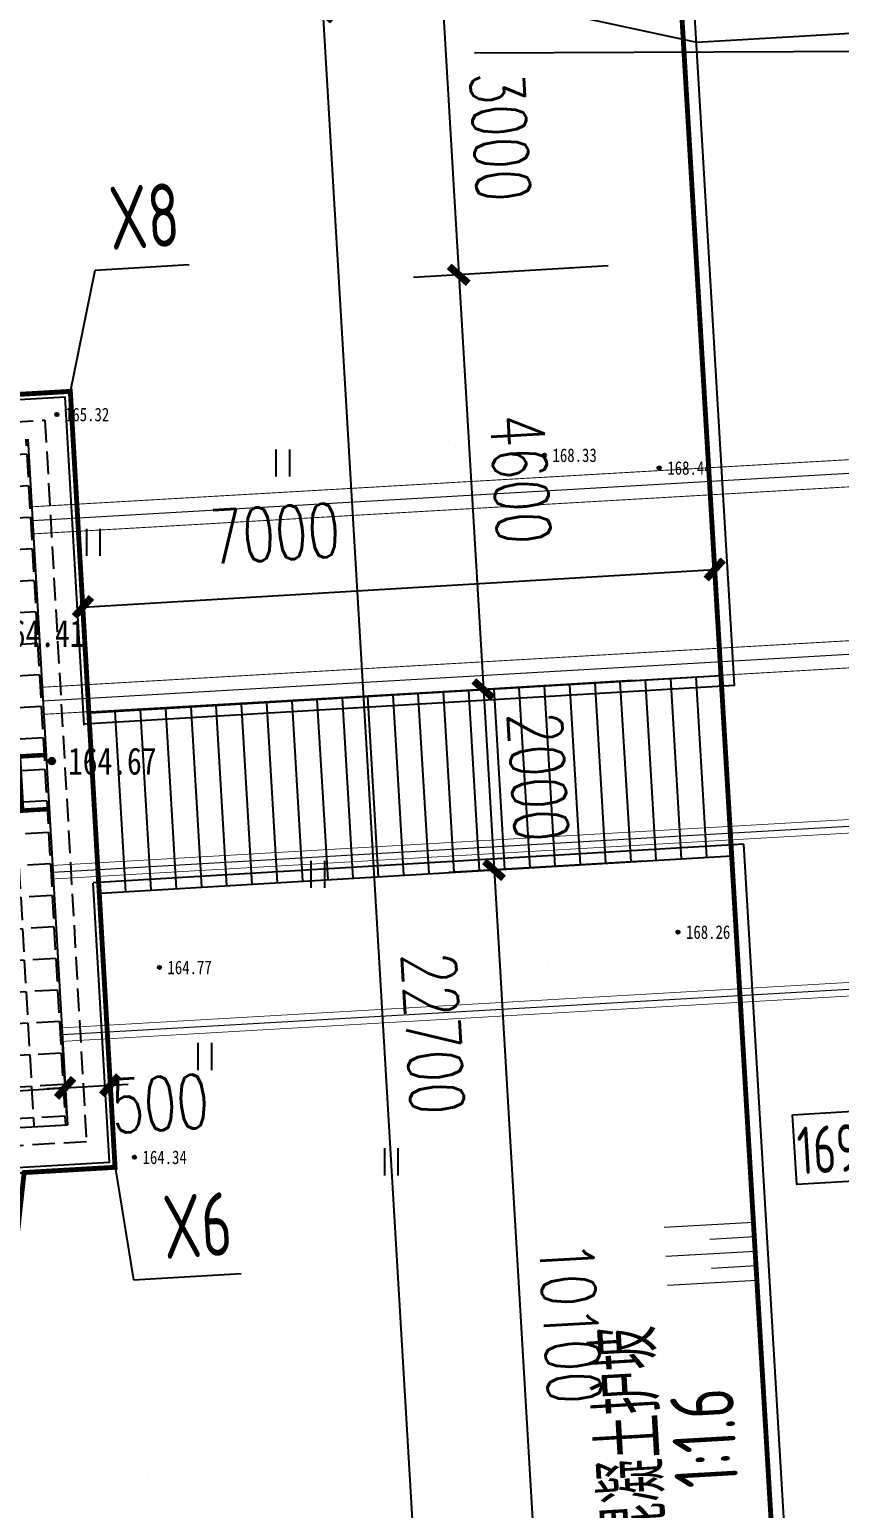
# Model space of a CAD drawing. Header units: millimetres. Extents: x -725 to 2274960, y -506 to 2980382.
# Drawn here: x 574339.41 to 574348.37, y 2880465.48 to 2880481.85 of the extents above; entities that cross this region are included whole.
import ezdxf
from ezdxf.enums import TextEntityAlignment as Align

# ---------------------------------------------------------------- set-up
doc = ezdxf.new("R2010")
doc.units = ezdxf.units.MM
doc.header["$LTSCALE"] = 1000
for name, pattern in [('ACAD_ISO04W100', [30.5, 24, -3, 0.5, -3]), ('DASH', [0.35, 0.25, -0.1]), ('X0', [4, 3, -1])]:
    doc.linetypes.add(name, pattern=pattern)
for name, color, linetype in [('DIM_LEAD', 3, 'Continuous'), ('DLSS', 8, 'Continuous'), ('DMTZ', 8, 'Continuous'), ('GCD', 8, 'Continuous'), ('STAIR', 2, 'Continuous'), ('SXSS', 5, 'Continuous'), ('TWT_DIM', 3, 'Continuous'), ('YHG_文字', 7, 'Continuous'), ('YHG_粗线', 6, 'Continuous'), ('YHJ_剖面_梁板', 4, 'Continuous'), ('ZBTZ', 8, 'Continuous'), ('轮廓线', 2, 'Continuous')]:
    doc.layers.add(name, color=color, linetype=linetype)
for name, color, linetype, lineweight in [('中轴', 20, 'ACAD_ISO04W100', 9), ('文字', 4, 'Continuous', 0), ('管', 1, 'Continuous', 30)]:
    doc.layers.add(name, color=color, linetype=linetype, lineweight=lineweight)
doc.styles.add('_TCH_DIM_T3', font='SIMPLEX', dxfattribs={"width": 0.705882, "bigfont": 'GBCBIG'})
doc.styles.add('TSSD_Rein', font='tssdeng.shx', dxfattribs={"width": 0.7, "bigfont": 'hztxt.shx'})
doc.linetypes.add('10411', pattern='A,2,[150,AAA.SHX,S=0.5,R=0,X=0,Y=0.5],2,[151,AAA.SHX,S=1,R=0,X=0,Y=3],1e-11', length=4)
doc.linetypes.add('1161', pattern='A,0,[149,AAA.SHX,S=0.15,R=0,X=0,Y=0],-1.6', length=1.6)
doc.dimstyles.new('_TWT_ARCH_M_M&&0', dxfattribs={"dimtxt": 0.595, "dimasz": 0.2, "dimexe": 0.5, "dimexo": 0.6, "dimgap": 0.2525, "dimtad": 1, "dimdec": 0, "dimlfac": 1000, "dimzin": 0, "dimdsep": 46, "dimtxsty": '_TCH_DIM_T3', "dimblk": 'ARCHTICK', "dimcen": 0.09, "dimclrt": 7, "dimazin": 2, "dimtfac": 1, "dimtdec": 0, "dimtix": 1, "dimtmove": 2, "dimatfit": 3, "dimfxl": 75, "dimtolj": 1, "dimtzin": 0, "dimarcsym": 0})

# ---------------------------------------------------------------- blocks, each defined once
blk = doc.blocks.new('gc121')
for p, q in [((-0.5, 0), (-0.5, 2)), ((0.5, 0), (0.5, 2))]:
    blk.add_line(p, q)
blk = doc.blocks.new('gc200')
h = blk.add_hatch(color=256)
edge = h.paths.add_edge_path()
edge.add_arc((0, 0), 0.25, 0, 360)
blk.add_circle((0, 0), 0.25)
blk = doc.blocks.new('hwgasgsftagsf')
h = blk.add_hatch()
h.set_pattern_fill('ANGLE', color=8, scale=100, angle=-90)
h.set_pattern_definition([(270, (2034930.5, 3043420.65), (349.25, -6e-14), [254, -95.25]), (360, (2034930.5, 3043420.65), (9e-14, 349.25), [254, -95.25])])
edge = h.paths.add_edge_path()
edge.add_line((1941331, 2787285), (1941331, 2785654))
edge.add_line((1941331, 2785654), (1948931, 2785654))
edge.add_line((1948931, 2785654), (1948931, 2787585))
edge.add_line((1948931, 2787585), (1941331, 2787585))
at = {"layer": 'YHG_粗线'}
for points in [[(1944526, 2788025), (1940891, 2788025), (1940891, 2785345)], [(1949371, 2785345), (1949371, 2788025), (1946276, 2788025)]]:
    blk.add_lwpolyline(points, dxfattribs=at)
at = {"layer": 'YHJ_剖面_梁板', "color": 14, "const_width": 50}
blk.add_lwpolyline([(1944831, 2787585), (1944831, 2787285), (1945431, 2787285), (1945431, 2787585)], dxfattribs=at)
at = {"layer": '中轴', "color": 8, "ltscale": 10}
for p, q in [((1942231, 2787585), (1942231, 2798085)), ((1944231, 2787585), (1944231, 2798085)), ((1946131, 2787585), (1946131, 2798085)), ((1947931, 2787585), (1947931, 2798085))]:
    blk.add_line(p, q, dxfattribs=at)
at = {"layer": '管', "color": 8}
for points, const_width in [([(1942081, 2787585), (1942081, 2798085)], 10), ([(1942381, 2787585), (1942381, 2798085)], 10), ([(1944081, 2787585), (1944081, 2798085)], 10), ([(1944381, 2787585), (1944381, 2798085)], 10), ([(1946056, 2787585), (1946056, 2798085)], 7.5), ([(1946206, 2787585), (1946206, 2798085)], 7.5), ([(1947856, 2787585), (1947856, 2798085)], 7.5), ([(1948006, 2787585), (1948006, 2798085)], 7.5)]:
    blk.add_lwpolyline(points, dxfattribs=dict(at, const_width=const_width))
at = {"layer": '轮廓线'}
for p, q in [((1940831, 2788085), (1949431, 2788085)), ((1940831, 2785285), (1940831, 2788085)), ((1949431, 2785285), (1949431, 2788085)), ((1941331, 2787585), (1948931, 2787585)), ((1948931, 2785285), (1948931, 2787585))]:
    blk.add_line(p, q, dxfattribs=at)
at = {"layer": '轮廓线', "flags": 128}
for points in [[(1940831, 2785285), (1940831, 2788085)], [(1949431, 2785285), (1949431, 2788085)]]:
    blk.add_lwpolyline(points, dxfattribs=at)
at = {"layer": '轮廓线', "linetype": 'DASH'}
blk.add_lwpolyline([(1941131, 2785654), (1941131, 2787785), (1949131, 2787785), (1949131, 2785654)], close=True, dxfattribs=at)
blk = doc.blocks.new('GFSDAFSAFSDAGDS')
at = {"layer": '文字'}
for p, q in [((2454556, 2893653), (2455545, 2893653)), ((2455050, 2893493), (2455545, 2893493)), ((2454556, 2893332), (2455545, 2893332)), ((2455050, 2893172), (2455545, 2893172)), ((2454556, 2893012), (2455545, 2893012))]:
    blk.add_line(p, q, dxfattribs=at)
blk = doc.blocks.new('GAFASFASGASAFCCCXV')
at = {"layer": 'STAIR'}
for p, q in [((2070194, 2688245), (2070194, 2695245)), ((2070194, 2695245), (2072194, 2695245)), ((2072194, 2688245), (2072194, 2695245)), ((2070194, 2694965), (2072194, 2694965)), ((2070194, 2694685), (2072194, 2694685)), ((2070194, 2694405), (2072194, 2694405)), ((2070194, 2694125), (2072194, 2694125)), ((2070194, 2693845), (2072194, 2693845)), ((2070194, 2693565), (2072194, 2693565)), ((2070194, 2693285), (2072194, 2693285)), ((2070194, 2693005), (2072194, 2693005)), ((2070194, 2692725), (2072194, 2692725)), ((2070194, 2692445), (2072194, 2692445)), ((2070194, 2692165), (2072194, 2692165)), ((2070194, 2691885), (2072194, 2691885)), ((2070194, 2691605), (2072194, 2691605)), ((2070194, 2691325), (2072194, 2691325)), ((2070194, 2691045), (2072194, 2691045)), ((2070194, 2690765), (2072194, 2690765)), ((2070194, 2690485), (2072194, 2690485)), ((2070194, 2690205), (2072194, 2690205)), ((2070194, 2689925), (2072194, 2689925)), ((2070194, 2689645), (2072194, 2689645)), ((2070194, 2689365), (2072194, 2689365)), ((2070194, 2689085), (2072194, 2689085)), ((2070194, 2688805), (2072194, 2688805)), ((2070194, 2688525), (2072194, 2688525)), ((2070194, 2688245), (2072194, 2688245))]:
    blk.add_line(p, q, dxfattribs=at)
blk = doc.blocks.new('_ArchTick')
at = {"color": 0, "linetype": 'ByBlock', "const_width": 0.4}
blk.add_lwpolyline([(-0.5, -0.5), (0.5, 0.5)], dxfattribs=at)
blk = doc.blocks.new('*D208')
at = {"layer": 'Defpoints', "color": 0, "linetype": 'Continuous', "transparency": 16777216}
for p in [(574339.799, 2880470.135), (574339.853, 2880469.226), (574337.857, 2880469.108)]:
    blk.add_point(p, dxfattribs=at)
at = {"layer": 'TWT_DIM', "color": 0, "linetype": 'Continuous', "lineweight": -2, "transparency": 16777216}
for p, q in [((574339.818, 2880469.825), (574339.77, 2880470.634)), ((574337.821, 2880469.707), (574337.773, 2880470.515)), ((574337.803, 2880470.016), (574339.799, 2880470.135))]:
    blk.add_line(p, q, dxfattribs=at)
at = {"layer": 'TWT_DIM', "color": 0, "linetype": 'Continuous', "lineweight": -2, "transparency": 16777216, "xscale": 0.2, "yscale": 0.2, "zscale": 0.2}
for p, rotation in [((574339.799, 2880470.135), 3.395775418135237), ((574337.803, 2880470.016), 183.3957754181352)]:
    blk.add_blockref('_ArchTick', p, dxfattribs=dict(at, rotation=rotation))
at = {"layer": 'TWT_DIM', "color": 7, "linetype": 'Continuous', "transparency": 16777216, "insert": (574337.289, 2880470.537), "char_height": 0.595, "attachment_point": 5, "rotation": 3.3958, "style": '_TCH_DIM_T3'}
blk.add_mtext('\\A1;2000', dxfattribs=at)
blk = doc.blocks.new('*D209')
at = {"layer": 'Defpoints', "color": 0, "linetype": 'Continuous', "transparency": 16777216}
for p in [(574340.299, 2880470.164), (574339.853, 2880469.226), (574340.353, 2880469.256)]:
    blk.add_point(p, dxfattribs=at)
at = {"layer": 'TWT_DIM', "color": 0, "linetype": 'Continuous', "lineweight": -2, "transparency": 16777216}
for p, q in [((574339.818, 2880469.825), (574339.77, 2880470.634)), ((574340.317, 2880469.855), (574340.269, 2880470.663)), ((574339.799, 2880470.135), (574339.6, 2880470.123)), ((574339.799, 2880470.135), (574340.299, 2880470.164)), ((574340.299, 2880470.164), (574340.498, 2880470.176))]:
    blk.add_line(p, q, dxfattribs=at)
at = {"layer": 'TWT_DIM', "color": 0, "linetype": 'Continuous', "lineweight": -2, "transparency": 16777216, "xscale": 0.2, "yscale": 0.2, "zscale": 0.2}
for p, rotation in [((574339.799, 2880470.135), 3.39577538977081), ((574340.299, 2880470.164), 183.3957753897708)]:
    blk.add_blockref('_ArchTick', p, dxfattribs=dict(at, rotation=rotation))
at = {"layer": 'TWT_DIM', "color": 7, "linetype": 'Continuous', "transparency": 16777216, "insert": (574340.851, 2880469.962), "char_height": 0.595, "attachment_point": 5, "rotation": 3.3958, "style": '_TCH_DIM_T3'}
blk.add_mtext('\\A1;500', dxfattribs=at)
blk = doc.blocks.new('*D210')
at = {"layer": 'Defpoints', "color": 0, "linetype": 'Continuous', "transparency": 16777216}
for p in [(574346.232, 2880482.257), (574346.41, 2880479.266), (574344.156, 2880479.132)]:
    blk.add_point(p, dxfattribs=at)
at = {"layer": 'TWT_DIM', "color": 0, "linetype": 'Continuous', "lineweight": -2, "transparency": 16777216}
for p, q in [((574345.633, 2880482.222), (574343.48, 2880482.094)), ((574343.979, 2880482.124), (574344.156, 2880479.132)), ((574345.811, 2880479.23), (574343.657, 2880479.102))]:
    blk.add_line(p, q, dxfattribs=at)
at = {"layer": 'TWT_DIM', "color": 0, "linetype": 'Continuous', "lineweight": -2, "transparency": 16777216, "xscale": 0.2, "yscale": 0.2, "zscale": 0.2}
for p, rotation in [((574343.979, 2880482.124), 93.39577539838973), ((574344.156, 2880479.132), 273.3957753983898)]:
    blk.add_blockref('_ArchTick', p, dxfattribs=dict(at, rotation=rotation))
at = {"layer": 'TWT_DIM', "color": 7, "linetype": 'Continuous', "lineweight": -2, "transparency": 16777216, "insert": (574344.617, 2880480.66), "char_height": 0.595, "attachment_point": 5, "rotation": 273.3958, "style": '_TCH_DIM_T3'}
blk.add_mtext('\\A1;3000', dxfattribs=at)
blk = doc.blocks.new('*D211')
at = {"layer": 'Defpoints', "color": 0, "linetype": 'Continuous', "transparency": 16777216}
for p in [(574346.41, 2880479.266), (574344.429, 2880474.544), (574346.682, 2880474.677)]:
    blk.add_point(p, dxfattribs=at)
at = {"layer": 'TWT_DIM', "color": 0, "linetype": 'Continuous', "lineweight": -2, "transparency": 16777216}
for p, q in [((574345.811, 2880479.23), (574343.657, 2880479.102)), ((574344.156, 2880479.132), (574344.429, 2880474.544)), ((574346.083, 2880474.642), (574343.93, 2880474.514))]:
    blk.add_line(p, q, dxfattribs=at)
at = {"layer": 'TWT_DIM', "color": 0, "linetype": 'Continuous', "lineweight": -2, "transparency": 16777216, "xscale": 0.2, "yscale": 0.2, "zscale": 0.2}
for p, rotation in [((574344.156, 2880479.132), 93.39577539964459), ((574344.429, 2880474.544), 273.3957753996445)]:
    blk.add_blockref('_ArchTick', p, dxfattribs=dict(at, rotation=rotation))
at = {"layer": 'TWT_DIM', "color": 7, "linetype": 'Continuous', "lineweight": -2, "transparency": 16777216, "insert": (574344.842, 2880476.87), "char_height": 0.595, "attachment_point": 5, "rotation": 273.3958, "style": '_TCH_DIM_T3'}
blk.add_mtext('\\A1;4600', dxfattribs=at)
blk = doc.blocks.new('*D212')
at = {"layer": 'Defpoints', "color": 0, "linetype": 'Continuous', "transparency": 16777216}
for p in [(574346.682, 2880474.677), (574346.8, 2880472.681), (574344.547, 2880472.547)]:
    blk.add_point(p, dxfattribs=at)
at = {"layer": 'TWT_DIM', "color": 0, "linetype": 'Continuous', "lineweight": -2, "transparency": 16777216}
for p, q in [((574346.083, 2880474.642), (574343.93, 2880474.514)), ((574344.429, 2880474.544), (574344.547, 2880472.547)), ((574346.202, 2880472.645), (574344.048, 2880472.518))]:
    blk.add_line(p, q, dxfattribs=at)
at = {"layer": 'TWT_DIM', "color": 0, "linetype": 'Continuous', "lineweight": -2, "transparency": 16777216, "xscale": 0.2, "yscale": 0.2, "zscale": 0.2}
for p, rotation in [((574344.429, 2880474.544), 93.39577539824572), ((574344.547, 2880472.547), 273.3957753982457)]:
    blk.add_blockref('_ArchTick', p, dxfattribs=dict(at, rotation=rotation))
at = {"layer": 'TWT_DIM', "color": 7, "linetype": 'Continuous', "lineweight": -2, "transparency": 16777216, "insert": (574345.037, 2880473.578), "char_height": 0.595, "attachment_point": 5, "rotation": 273.3958, "style": '_TCH_DIM_T3'}
blk.add_mtext('\\A1;2000', dxfattribs=at)
blk = doc.blocks.new('*D213')
at = {"layer": 'Defpoints', "color": 0, "linetype": 'Continuous', "transparency": 16777216}
for p in [(574346.8, 2880472.681), (574347.399, 2880462.595), (574345.146, 2880462.461)]:
    blk.add_point(p, dxfattribs=at)
at = {"layer": 'TWT_DIM', "color": 0, "linetype": 'Continuous', "lineweight": -2, "transparency": 16777216}
for p, q in [((574346.202, 2880472.645), (574344.048, 2880472.518)), ((574344.547, 2880472.547), (574345.146, 2880462.461)), ((574346.8, 2880462.559), (574344.646, 2880462.432))]:
    blk.add_line(p, q, dxfattribs=at)
at = {"layer": 'TWT_DIM', "color": 0, "linetype": 'Continuous', "lineweight": -2, "transparency": 16777216, "xscale": 0.2, "yscale": 0.2, "zscale": 0.2}
for p, rotation in [((574344.547, 2880472.547), 93.39577539879951), ((574345.146, 2880462.461), 273.3957753987995)]:
    blk.add_blockref('_ArchTick', p, dxfattribs=dict(at, rotation=rotation))
at = {"layer": 'TWT_DIM', "color": 7, "linetype": 'Continuous', "lineweight": -2, "transparency": 16777216, "insert": (574345.395, 2880467.537), "char_height": 0.595, "attachment_point": 5, "rotation": 273.3958, "style": '_TCH_DIM_T3'}
blk.add_mtext('\\A1;10100', dxfattribs=at)
blk = doc.blocks.new('*D215')
at = {"layer": 'Defpoints', "color": 0, "linetype": 'Continuous', "transparency": 16777216}
for p in [(574346.99, 2880475.871), (574347.041, 2880475.015), (574340.048, 2880474.6)]:
    blk.add_point(p, dxfattribs=at)
at = {"layer": 'TWT_DIM', "color": 0, "linetype": 'Continuous', "lineweight": -2, "transparency": 16777216}
for p, q in [((574347.005, 2880475.614), (574346.96, 2880476.371)), ((574340.013, 2880475.199), (574339.968, 2880475.956)), ((574339.997, 2880475.456), (574346.99, 2880475.871))]:
    blk.add_line(p, q, dxfattribs=at)
at = {"layer": 'TWT_DIM', "color": 0, "linetype": 'Continuous', "lineweight": -2, "transparency": 16777216, "xscale": 0.2, "yscale": 0.2, "zscale": 0.2}
for p, rotation in [((574346.99, 2880475.871), 3.395775397269247), ((574339.997, 2880475.456), 183.3957753972692)]:
    blk.add_blockref('_ArchTick', p, dxfattribs=dict(at, rotation=rotation))
at = {"layer": 'TWT_DIM', "color": 7, "linetype": 'Continuous', "lineweight": -2, "transparency": 16777216, "insert": (574342.122, 2880476.271), "char_height": 0.595, "attachment_point": 5, "rotation": 3.3958, "style": '_TCH_DIM_T3'}
blk.add_mtext('\\A1;7000', dxfattribs=at)
blk = doc.blocks.new('*D309')
at = {"layer": 'Defpoints', "color": 0, "linetype": 'Continuous', "transparency": 16777216}
for p in [(574346.531, 2880482.265), (574347.876, 2880459.605), (574343.997, 2880459.375)]:
    blk.add_point(p, dxfattribs=at)
at = {"layer": 'TWT_DIM', "color": 0, "linetype": 'Continuous', "lineweight": -2, "transparency": 16777216}
for p, q in [((574345.932, 2880482.23), (574342.154, 2880482.006)), ((574342.653, 2880482.035), (574343.997, 2880459.375)), ((574347.277, 2880459.57), (574343.498, 2880459.345))]:
    blk.add_line(p, q, dxfattribs=at)
at = {"layer": 'TWT_DIM', "color": 0, "linetype": 'Continuous', "lineweight": -2, "transparency": 16777216, "xscale": 0.2, "yscale": 0.2, "zscale": 0.2}
for p, rotation in [((574342.653, 2880482.035), 93.39577539836696), ((574343.997, 2880459.375), 273.395775398367)]:
    blk.add_blockref('_ArchTick', p, dxfattribs=dict(at, rotation=rotation))
at = {"layer": 'TWT_DIM', "color": 7, "linetype": 'Continuous', "transparency": 16777216, "insert": (574343.874, 2880470.738), "char_height": 0.595, "attachment_point": 5, "rotation": 273.3958, "style": '_TCH_DIM_T3'}
blk.add_mtext('\\A1;22700', dxfattribs=at)

msp = doc.modelspace()

# ---------------------------------------------------------------- linework, layer by layer
at = {"layer": 'DIM_LEAD'}
for p, q in [((574339.8576, 2880477.8419), (574340.1333, 2880479.1849)), ((574340.1333, 2880479.1849), (574341.1714, 2880479.2466)), ((574340.3526, 2880469.2561), (574340.5575, 2880468.0112)), ((574340.5575, 2880468.0112), (574341.7477, 2880468.0819))]:
    msp.add_line(p, q, dxfattribs=at)
at = {"layer": 'DLSS', "color": 4, "linetype": 'Continuous', "const_width": 0.054, "flags": 128}
for points in [[(574348.0251, 2880458.4217), (574340.6064, 2880458.412), (574338.8261, 2880464.4603), (574339.346, 2880469.1981), (574340.3526, 2880469.2561), (574339.8576, 2880477.8419), (574338.8525, 2880477.7836), (574337.7887, 2880482.4307), (574346.6099, 2880482.27), (574348.0251, 2880458.4217)], [(574365.5563, 2880459.4698), (574348.0251, 2880458.4217), (574346.6099, 2880482.27)]]:
    msp.add_lwpolyline(points, dxfattribs=at)
at = {"layer": 'DMTZ', "linetype": '10411', "elevation": 162.8761, "flags": 128}
msp.add_lwpolyline([(574347.7546, 2880400.2238, 0.00000216, 0.00000216, 0), (574346.1565, 2880406.5354, 0.00000216, 0.00000216, 0), (574345.3354, 2880414.0164, 0.00000216, 0.00000216, 0), (574345.2387, 2880419.7073, 0.00000216, 0.00000216, 0), (574346.8341, 2880425.1116, 0.00000216, 0.00000216, 0), (574345.6148, 2880433.1869, 0.00000216, 0.00000216, 0), (574345.8061, 2880442.2375, 0.00000216, 0.00000216, 0), (574345.1303, 2880452.059, 0.00000216, 0.00000216, 0), (574345.8738, 2880468.7908, 0.00000216, 0.00000216, 0), (574344.1514, 2880475.2529, 0.00000216, 0.00000216, 0), (574343.7949, 2880481.9617, 0.00000216, 0.00000216, 0), (574340.127, 2880491.2021, 0.00000216, 0.00000216, 0), (574336.0798, 2880503.7667, 0.00000216, 0.00000216, 0)], format="xyseb", dxfattribs=at)
at = {"layer": 'SXSS', "color": 5, "linetype": 'X0', "ltscale": 2, "elevation": 157.6342, "flags": 128}
msp.add_lwpolyline([(574226.8689, 2880304.0533, 0.00000216, 0.00000216, 0), (574241.6147, 2880313.2164, 0.00000216, 0.00000216, 0), (574252.0111, 2880318.0325, 0.00000216, 0.00000216, 0), (574287.522, 2880346.7794, 0.00000216, 0.00000216, 0), (574289.5546, 2880349.9092, 0.00000216, 0.00000216, 0), (574292.25, 2880351.2538, 0.00000216, 0.00000216, 0), (574294.0535, 2880354.1024, 0.00000216, 0.00000216, 0), (574297.1114, 2880356.0431, 0.00000216, 0.00000216, 0), (574303.4925, 2880356.7315, 0.00000216, 0.00000216, 0), (574305.6927, 2880358.7506, 0.00000216, 0.00000216, 0), (574310.7926, 2880364.3675, 0.00000216, 0.00000216, 0), (574316.5041, 2880371.6909, 0.00000216, 0.00000216, 0), (574321.4527, 2880375.6448, 0.00000216, 0.00000216, 0), (574325.7465, 2880381.7281, 0.00000216, 0.00000216, 0), (574334.1222, 2880399.8648, 0.00000216, 0.00000216, 0), (574338.8529, 2880413.9505, 0.00000216, 0.00000216, 0), (574341.1901, 2880420.0087, 0.00000216, 0.00000216, 0), (574341.5864, 2880428.7253, 0.00000216, 0.00000216, 0), (574341.269, 2880440.7779, 0.00000216, 0.00000216, 0), (574341.0686, 2880462.461, 0.00000216, 0.00000216, 0), (574339.8078, 2880474.6251, 0.00000216, 0.00000216, 0), (574338.4805, 2880482.0554, 0.00000216, 0.00000216, 0), (574336.4374, 2880488.6629, 0.00000216, 0.00000216, 0), (574333.4917, 2880496.4451, 0.00000216, 0.00000216, 0)], format="xyseb", dxfattribs=at)
at = {"layer": 'YHJ_剖面_梁板', "color": 8, "linetype": 'DASH', "ltscale": 5}
msp.add_lwpolyline([(574362.4969, 2880461.3735), (574361.2382, 2880482.5589), (574346.7914, 2880481.7006), (574337.2056, 2880483.7787), (574329.8959, 2880483.9267), (574325.8414, 2880483.6858), (574327.1261, 2880462.0616), (574341.6396, 2880462.9238), (574346.9792, 2880460.2499), (574362.5088, 2880461.1726)], dxfattribs=at)
at = {"layer": 'YHJ_剖面_梁板', "color": 6}
for points in [[(574347.2095, 2880474.5881), (574346.7625, 2880482.1141)], [(574347.2095, 2880474.5881), (574340.0097, 2880474.1605)], [(574347.314, 2880472.8324), (574340.111, 2880472.4046)], [(574348.1588, 2880458.6096), (574347.314, 2880472.8324)]]:
    msp.add_lwpolyline(points, dxfattribs=at)
at = {"layer": 'YHJ_剖面_梁板', "color": 3}
msp.add_lwpolyline([(574347.8511, 2880469.8381), (574349.4349, 2880469.9322), (574349.4808, 2880469.1594), (574347.8971, 2880469.0653)], close=True, dxfattribs=at)
at = {"layer": 'YHJ_剖面_梁板'}
msp.add_circle((589254.9496, 2837256.879), 143124.932, dxfattribs=at)
at = {"layer": 'ZBTZ', "linetype": '1161'}
msp.add_line((574344.3321, 2880481.5885, 162.3343), (574366.5682, 2880481.679, 162.3343), dxfattribs=at)

# ---------------------------------------------------------------- block references
at = {"layer": 'GCD', "linetype": 'Continuous'}
ref = msp.add_blockref('gc200', (574339.708, 2880477.586, 165.315), dxfattribs=dict(at, xscale=0.075, yscale=0.075, zscale=0.075))
ref.add_attrib('height', '165.32', dxfattribs={"linetype": 'Continuous', "height": 0.15, "width": 0.8}).set_placement((574339.798, 2880477.586, 165.315), align=Align.MIDDLE_LEFT)
ref = msp.add_blockref('gc200', (574345.1048, 2880477.1358, 84.1635), dxfattribs=dict(at, xscale=0.075, yscale=0.075, zscale=0.075))
ref.add_attrib('height', '168.33', dxfattribs={"linetype": 'Continuous', "height": 0.15, "width": 0.8}).set_placement((574345.1948, 2880477.1358, 84.1635), align=Align.MIDDLE_LEFT)
ref = msp.add_blockref('gc200', (574346.3753, 2880476.9945, 84.2195), dxfattribs=dict(at, xscale=0.075, yscale=0.075, zscale=0.075))
ref.add_attrib('height', '168.44', dxfattribs={"linetype": 'Continuous', "height": 0.15, "width": 0.8}).set_placement((574346.4653, 2880476.9945, 84.2195), align=Align.MIDDLE_LEFT)
ref = msp.add_blockref('gc200', (574338.855, 2880475.164, 164.407), dxfattribs=dict(at, xscale=0.15, yscale=0.15, zscale=0.15))
ref.add_attrib('height', '164.41', dxfattribs={"linetype": 'Continuous', "height": 0.3, "width": 0.8}).set_placement((574339.035, 2880475.164, 164.407), align=Align.MIDDLE_LEFT)
ref = msp.add_blockref('gc200', (574339.652, 2880473.751, 164.672), dxfattribs=dict(at, xscale=0.15, yscale=0.15, zscale=0.15))
ref.add_attrib('height', '164.67', dxfattribs={"linetype": 'Continuous', "height": 0.3, "width": 0.8}).set_placement((574339.832, 2880473.751, 164.672), align=Align.MIDDLE_LEFT)
ref = msp.add_blockref('gc200', (574346.5822, 2880471.8589, 84.1285), dxfattribs=dict(at, xscale=0.075, yscale=0.075, zscale=0.075))
ref.add_attrib('height', '168.26', dxfattribs={"linetype": 'Continuous', "height": 0.15, "width": 0.8}).set_placement((574346.6722, 2880471.8589, 84.1285), align=Align.MIDDLE_LEFT)
ref = msp.add_blockref('gc200', (574340.843, 2880471.468, 164.766), dxfattribs=dict(at, xscale=0.075, yscale=0.075, zscale=0.075))
ref.add_attrib('height', '164.77', dxfattribs={"linetype": 'Continuous', "height": 0.15, "width": 0.8}).set_placement((574340.933, 2880471.468, 164.766), align=Align.MIDDLE_LEFT)
ref = msp.add_blockref('gc200', (574340.567, 2880469.367, 164.335), dxfattribs=dict(at, xscale=0.075, yscale=0.075, zscale=0.075))
ref.add_attrib('height', '164.34', dxfattribs={"linetype": 'Continuous', "height": 0.15, "width": 0.8}).set_placement((574340.657, 2880469.367, 164.335), align=Align.MIDDLE_LEFT)
at = {"layer": 'YHJ_剖面_梁板', "xscale": 0.001, "yscale": 0.001, "zscale": 0.001}
for name, p, rotation in [('hwgasgsftagsf', (571444.6901, 2882254.9868), 273.2994856816955), ('GAFASFASGASAFCCCXV', (571533.7828, 2882381.4047), 273.4000000023771), ('GFSDAFSAFSDAGDS', (572062.4894, 2877438.4636), 3.299485673816766)]:
    msp.add_blockref(name, p, dxfattribs=dict(at, rotation=rotation))
at = {"layer": 'ZBTZ', "linetype": 'Continuous', "xscale": 0.15, "yscale": 0.15, "zscale": 0.3}
for p in [(574342.2121, 2880476.8993, 321.2835), (574340.1143, 2880476.0224, 319.0583), (574342.5994, 2880472.347, 320.478), (574341.348, 2880470.3324, 318.6685), (574343.412, 2880469.1667, 320.8042)]:
    msp.add_blockref('gc121', p, dxfattribs=at)

# ---------------------------------------------------------------- texts
at = {"layer": 'DIM_LEAD', "color": 7, "style": 'TSSD_Rein', "width": 0.7}
for s, p in [('X8', (574340.3097, 2880479.4058)), ('X6', (574340.9048, 2880468.2422))]:
    msp.add_text(s, height=0.7, rotation=3.4, dxfattribs=at).set_placement(p)
at = {"layer": 'YHG_文字', "style": 'TSSD_Rein', "width": 0.7}
for s, p in [('混凝土护坡', (574346.4744, 2880465.072)), ('1:1.6', (574347.2535, 2880465.7339))]:
    msp.add_text(s, height=0.7, rotation=93.29949, dxfattribs=at).set_placement(p)
at = {"layer": 'YHJ_剖面_梁板', "color": 3, "style": 'TSSD_Rein', "width": 0.7}
msp.add_text('169.50', height=0.525, rotation=3.4, dxfattribs=at).set_placement((574347.9191, 2880469.1763))

# ---------------------------------------------------------------- dimensions: what is measured, and where the dimension line sits
at = {"layer": 'TWT_DIM', "linetype": 'Continuous'}
dim = msp.add_aligned_dim(p1=(574346.531, 2880482.2653), p2=(574347.8756, 2880459.6052), distance=-3.8851, dimstyle='_TWT_ARCH_M_M&&0', dxfattribs=at)
dim.commit()
dim.dimension.update_dxf_attribs({"geometry": '*D309', "text_midpoint": (574343.8741, 2880470.7377)})
at = {"layer": 'TWT_DIM', "linetype": 'Continuous', "lineweight": -2}
for p1, p2, text, picture, middle in [((574346.2322, 2880482.2574), (574346.4098, 2880479.2657), '3000', '*D210', (574344.6167, 2880480.6604)), ((574346.4098, 2880479.2657), (574346.682, 2880474.6774), '4600', '*D211', (574344.8416, 2880476.8704)), ((574346.8005, 2880472.6809), (574347.3989, 2880462.595), '10100', '*D213', (574345.3954, 2880467.5369))]:
    dim = msp.add_aligned_dim(p1=p1, p2=p2, distance=-2.2573, text=text, dimstyle='_TWT_ARCH_M_M&&0', dxfattribs=at)
    dim.commit()
    dim.dimension.update_dxf_attribs({"geometry": picture, "text_midpoint": middle})
dim = msp.add_linear_dim(base=(574346.9898, 2880475.8714), p1=(574340.0482, 2880474.5997), p2=(574347.0406, 2880475.0146), angle=3.39578, text='7000', dimstyle='_TWT_ARCH_M_M&&0', dxfattribs=at)
dim.commit()
dim.dimension.update_dxf_attribs({"geometry": '*D215', "text_midpoint": (574342.1218, 2880476.2715), "dimtype": 161})
dim = msp.add_aligned_dim(p1=(574346.682, 2880474.6774), p2=(574346.8005, 2880472.6809), distance=-2.2573, dimstyle='_TWT_ARCH_M_M&&0', dxfattribs=at)
dim.commit()
dim.dimension.update_dxf_attribs({"geometry": '*D212', "text_midpoint": (574345.037, 2880473.5781)})
at = {"layer": 'TWT_DIM', "linetype": 'Continuous'}
for base, p1, p2, picture, middle in [((574339.7994, 2880470.1347), (574337.857, 2880469.1077), (574339.8533, 2880469.2261), '*D208', (574337.2886, 2880470.5367)), ((574340.2988, 2880470.1643), (574339.8533, 2880469.2261), (574340.3527, 2880469.2558), '*D209', (574340.8505, 2880469.9618))]:
    dim = msp.add_linear_dim(base=base, p1=p1, p2=p2, angle=3.39578, dimstyle='_TWT_ARCH_M_M&&0', dxfattribs=at)
    dim.commit()
    dim.dimension.update_dxf_attribs({"geometry": picture, "text_midpoint": middle, "dimtype": 161})

doc.saveas('drawing.dxf')
